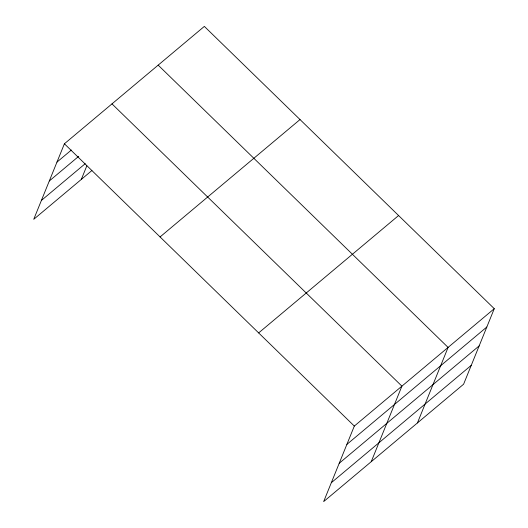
<?xml version="1.0" encoding="UTF-8"?>
<svg xmlns="http://www.w3.org/2000/svg" width="528" height="528" viewBox="0 0 528 528"><rect width="100%" height="100%" fill="white"/><g stroke="black" fill="none" stroke-linecap="round" stroke-linejoin="round"><path stroke-width="0.79" d="M494.267 308.682L354.321 426.063L323.651 501.6L463.597 384.212L494.267 308.682L204.349 26.4L64.403 143.788L33.733 219.318L91.925 170.511M81.312 179.408L86.83 165.818M371.23 461.69L401.907 386.153L111.982 103.877M417.417 422.954L448.087 347.417L158.169 65.135M56.958 162.116L71.359 150.038M49.295 180.992L78.718 156.308M41.395 200.442L85.219 163.68M160.076 236.94L300.023 119.552M258.647 332.911L398.594 215.53M346.883 444.391L486.829 327.01M339.214 463.274L479.16 345.886M331.313 482.724L471.26 365.336M64.403 143.788L354.321 426.063"/></g></svg>
